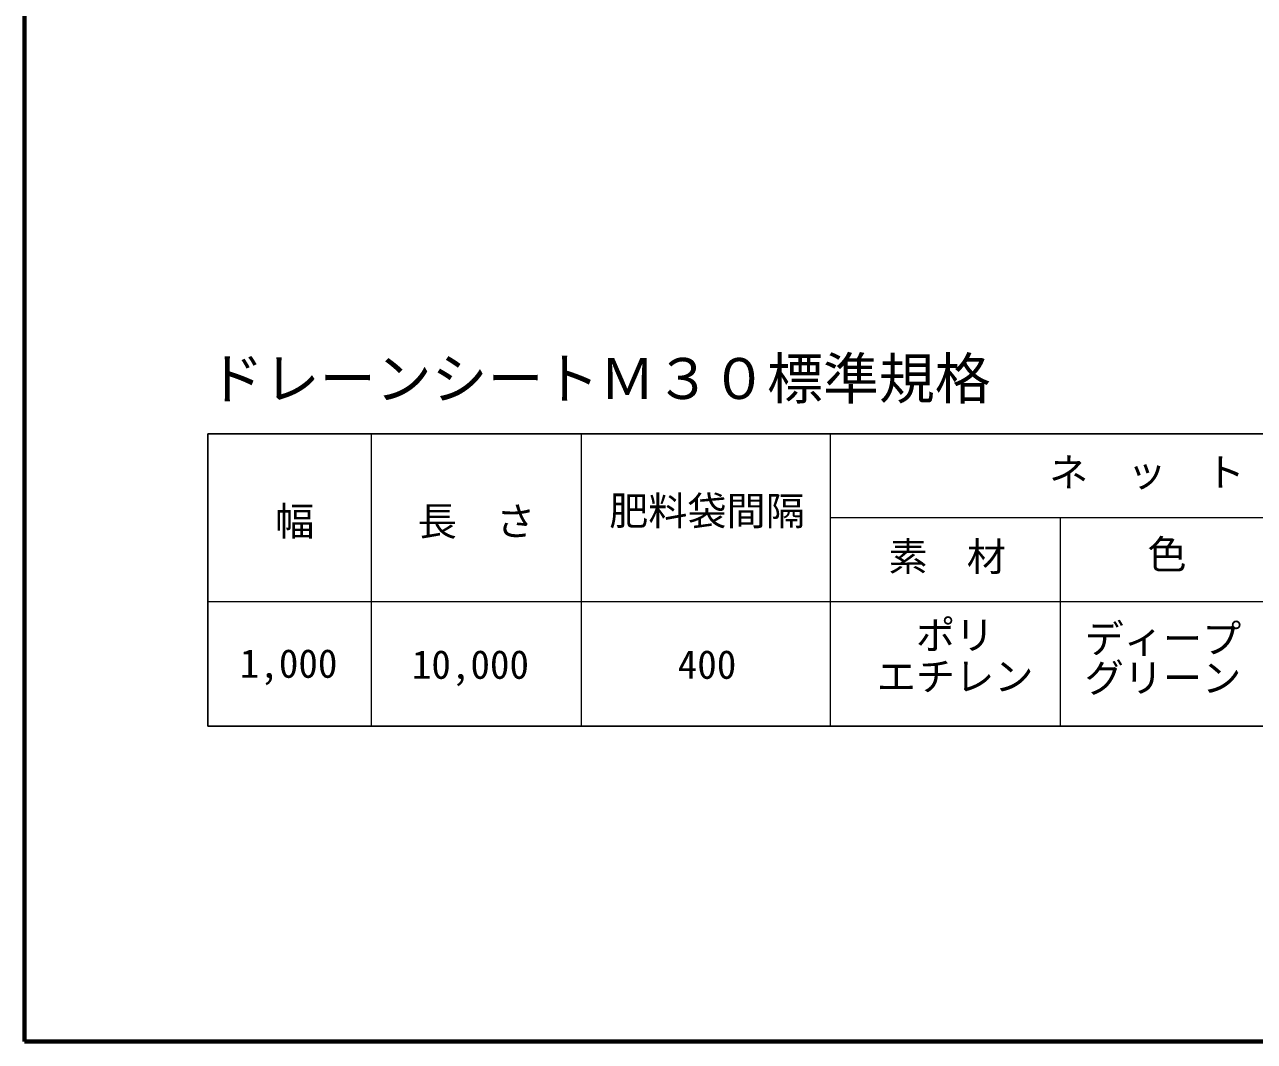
# Model space of a CAD drawing. Units: millimetres, scale not verified. Extents: x 200 to 8200, y 200 to 5838.
# Drawn here: x 200 to 2399, y 200 to 2018 of the extents above; entities that cross this region are included whole.
import ezdxf
from ezdxf.enums import TextEntityAlignment as Align

# ---------------------------------------------------------------- set-up
doc = ezdxf.new("R2010")
doc.units = ezdxf.units.MM
doc.header["$LTSCALE"] = 20
doc.layers.add('C-MTR', color=5, linetype='Continuous')
doc.layers.add('C-MTR-TXT', color=5, linetype='Continuous')
for name, color, linetype, lineweight in [('C-MTR-FRAM', 5, 'Continuous', 25), ('C-MTR-LINE', 5, 'Continuous', 13), ('C-TTL', 2, 'Continuous', 70)]:
    doc.layers.add(name, color=color, linetype=linetype, lineweight=lineweight)
doc.styles.add('ＭＳ ゴシック', font='')
doc.styles.get('ＭＳ ゴシック').set_extended_font_data('MS Gothic')

msp = doc.modelspace()

# ---------------------------------------------------------------- linework, layer by layer
at = {"layer": 'C-MTR-FRAM'}
for p, q in [((527.77, 1286.54), (527.77, 763.54)), ((527.77, 1286.54), (4156.98, 1286.54)), ((527.77, 763.54), (4156.98, 763.54))]:
    msp.add_line(p, q, dxfattribs=at)
at = {"layer": 'C-MTR-LINE'}
for p, q in [((819.47, 1286.54), (819.47, 763.54)), ((1195.39, 1286.54), (1195.39, 763.54)), ((1640.68, 1286.54), (1640.68, 763.54)), ((1640.68, 1136.54), (3498.65, 1136.54)), ((2052.15, 1136.54), (2052.15, 763.54)), ((527.77, 986.54), (4156.98, 986.54))]:
    msp.add_line(p, q, dxfattribs=at)
at = {"layer": 'C-TTL'}
msp.add_lwpolyline([(200, 200), (8200, 200), (8200, 5740), (200, 5740)], close=True, dxfattribs=at)

# ---------------------------------------------------------------- texts
at = {"layer": 'C-MTR', "style": 'ＭＳ ゴシック'}
msp.add_text('ドレーンシートＭ３０標準規格', height=73.31, dxfattribs=at).set_placement((527.77, 1326.54), align=Align.BOTTOM_LEFT)
at = {"layer": 'C-MTR-TXT', "style": 'ＭＳ ゴシック'}
for s, p in [('ネ\u3000ッ\u3000ト', (2207, 1176.54)), ('肥料袋間隔', (1420.37, 1107.54)), ('素\u3000材', (1849.89, 1025.54)), ('色', (2242.9, 1029.68)), ('ポリ', (1864.09, 885.54)), ('エチレン', (1864.09, 811.54))]:
    msp.add_text(s, height=51.32, dxfattribs=at).set_placement(p, align=Align.BOTTOM_CENTER)
for s, p in [('幅', (682.94, 1129.95)), ('長\u3000さ', (1008.06, 1129.95)), ('1,000', (672.14, 875.73)), ('10,000', (997.26, 873.93)), ('400', (1420.37, 873.93))]:
    msp.add_text(s, height=51.32, dxfattribs=at).set_placement(p, align=Align.MIDDLE_CENTER)
for s, p in [('ディープ', (2095.66, 945.73)), ('グリーン', (2095.66, 875.73))]:
    msp.add_text(s, height=51.32, dxfattribs=at).set_placement(p, align=Align.TOP_LEFT)

doc.saveas('drawing.dxf')
